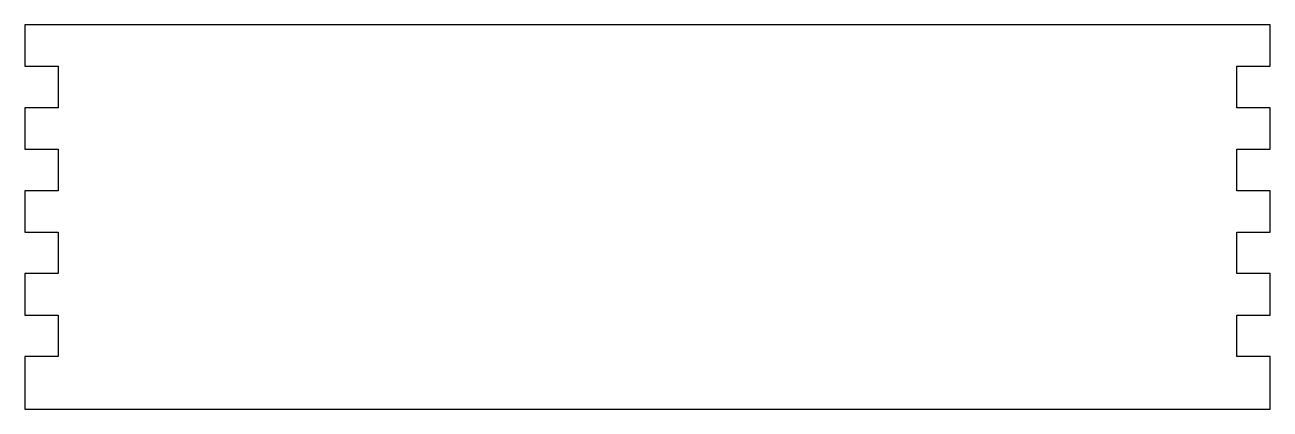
# Model space of a CAD drawing. Header units: millimetres. Extents: x -111 to 114, y -13 to 57.
import ezdxf

# ---------------------------------------------------------------- set-up
doc = ezdxf.new("R2010")
doc.units = ezdxf.units.MM
doc.layers.get('0').update_dxf_attribs({"linetype": 'CONTINUOUS'})

msp = doc.modelspace()

# ---------------------------------------------------------------- linework, layer by layer
msp.add_lwpolyline([(-105.32, 49.42), (-105.32, 41.92), (-111.32, 41.92), (-111.32, 34.42), (-105.32, 34.42), (-105.32, 26.92), (-111.32, 26.92), (-111.32, 19.42), (-105.32, 19.42), (-105.32, 11.92), (-111.32, 11.92), (-111.32, 4.42), (-105.32, 4.42), (-105.32, -3.08), (-111.32, -3.08), (-111.32, -12.58), (113.68, -12.58), (113.68, -3.08), (107.68, -3.08), (107.68, 4.42), (113.68, 4.42), (113.68, 11.92), (107.68, 11.92), (107.68, 19.42), (113.68, 19.42), (113.68, 26.92), (107.68, 26.92), (107.68, 34.42), (113.68, 34.42), (113.68, 41.92), (107.68, 41.92), (107.68, 49.42), (113.68, 49.42), (113.68, 56.92), (-111.32, 56.92), (-111.32, 49.42)], close=True)

doc.saveas('drawing.dxf')
